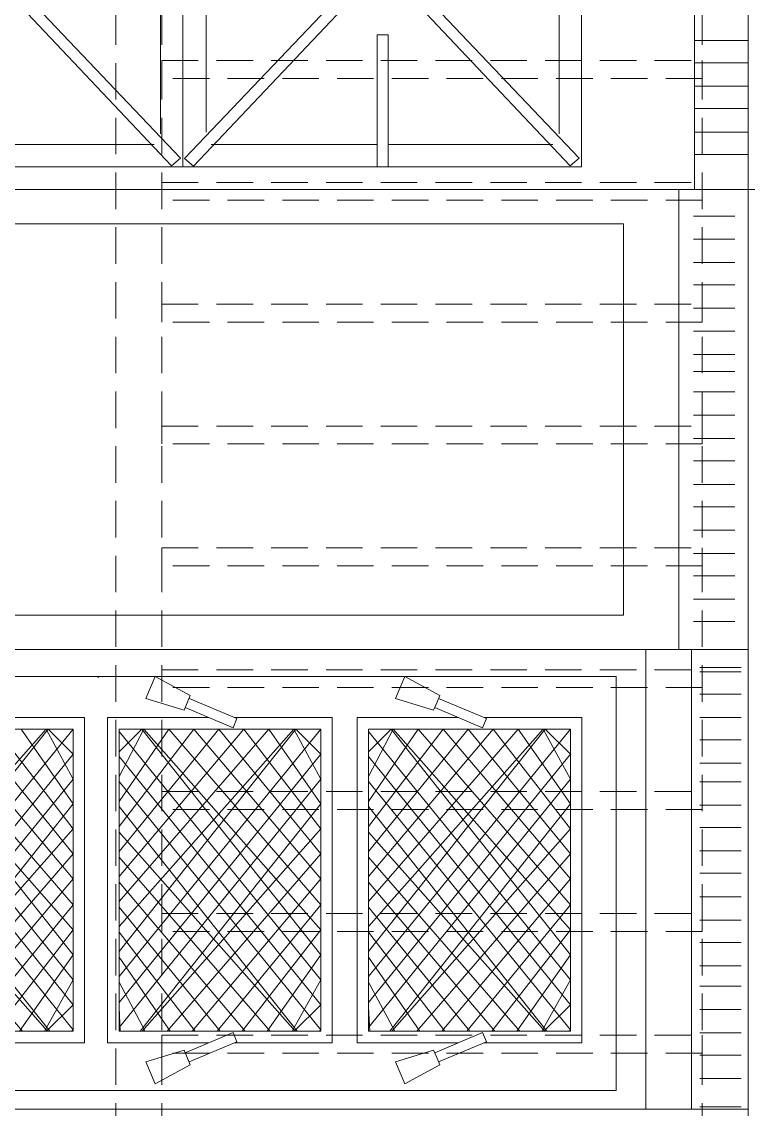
# Model space of a CAD drawing. Header units: inches. Extents: x 33469 to 138684, y -86444 to -29699.
# Drawn here: x 77658.7 to 77707.8, y -41000 to -40926.4 of the extents above; entities that cross this region are included whole.
import ezdxf

# ---------------------------------------------------------------- set-up
doc = ezdxf.new("R2010")
doc.units = ezdxf.units.IN
doc.header["$MEASUREMENT"] = 0
doc.linetypes.add('cta_plan_01$0$cta_plan_01$0$HIDDEN2', pattern=[4.7625, 3.175, -1.5875])
doc.layers.get('0').update_dxf_attribs({"lineweight": 9})
for name, color, linetype, lineweight in [('-DWG_ANA', 7, 'Continuous', 50), ('2d-yazı', 255, 'Continuous', 20), ('CİHAZ', 7, 'Continuous', 15), ('KAPı', 7, 'Continuous', 5)]:
    doc.layers.add(name, color=color, linetype=linetype, lineweight=lineweight)

# ---------------------------------------------------------------- blocks, each defined once
blk = doc.blocks.new('66')
at = {"layer": 'CİHAZ'}
for p, q in [((7789.169, 3222.977), (7789.169, 3312.974)), ((7789.169, 3312.974), (7829.193, 3312.974)), ((7789.169, 3312.974), (7829.193, 3312.974)), ((7789.169, 3312.974), (7789.169, 3312.974)), ((7789.169, 3306.955), (7789.169, 3312.974)), ((7789.169, 3312.974), (7789.169, 3312.974)), ((7829.193, 3312.974), (7829.193, 3225.016)), ((7829.193, 3225.016), (7829.193, 3312.974)), ((7829.193, 3225.016), (7829.193, 3312.974)), ((7829.193, 3225.016), (7829.193, 3312.974)), ((7829.193, 3312.974), (7829.193, 3222.977)), ((7829.193, 3312.974), (7829.193, 3306.955)), ((7829.193, 3312.974), (7829.193, 3306.955)), ((7829.193, 3306.955), (7829.193, 3312.974)), ((7829.193, 3306.955), (7789.169, 3306.955)), ((7829.193, 3306.955), (7825.008, 3306.955)), ((7829.193, 3306.955), (7829.193, 3222.977)), ((7829.193, 3306.955), (7829.193, 3222.977)), ((7829.193, 3222.977), (7829.193, 3306.955))]:
    blk.add_line(p, q, dxfattribs=at)
at = {"layer": 'CİHAZ', "color": 1}
for points in [[(7825.856, 3230.207), (7792.169, 3230.207), (7792.169, 3302.135), (7826.193, 3302.135)], [(7825.06, 3302.135), (7826.193, 3302.135), (7826.193, 3230.207), (7825.519, 3230.207)]]:
    blk.add_lwpolyline(points, dxfattribs=at)
at = {"layer": 'KAPı'}
for p, q in [((7791.596, 3311.809), (7791.596, 3308.217)), ((7793.538, 3311.809), (7793.538, 3308.217)), ((7795.577, 3311.809), (7795.577, 3308.217)), ((7797.518, 3311.809), (7797.518, 3308.217)), ((7799.557, 3311.809), (7799.557, 3308.217)), ((7801.596, 3311.809), (7801.596, 3308.217)), ((7803.538, 3311.809), (7803.538, 3308.217)), ((7805.577, 3311.809), (7805.577, 3308.217)), ((7807.518, 3311.809), (7807.518, 3308.217)), ((7809.557, 3311.809), (7809.557, 3308.217)), ((7811.596, 3311.809), (7811.596, 3308.217)), ((7813.344, 3311.809), (7813.344, 3308.217)), ((7814.824, 3311.809), (7814.824, 3308.217)), ((7816.863, 3311.809), (7816.863, 3308.217)), ((7818.866, 3311.809), (7818.866, 3308.217)), ((7820.905, 3311.809), (7820.905, 3308.217)), ((7822.847, 3311.809), (7822.847, 3308.217)), ((7824.886, 3311.809), (7824.886, 3308.217)), ((7826.863, 3311.809), (7826.863, 3308.217))]:
    blk.add_line(p, q, dxfattribs=at)
blk = doc.blocks.new('0229')
at = {"layer": 'CİHAZ', "color": 6}
blk.add_line((7554.34, 2957.701), (7474.34, 2957.701), dxfattribs=at)
at = {"layer": 'CİHAZ'}
for p, q in [((7476.301, 2947.852), (7476.301, 2913.192)), ((7476.301, 2947.852), (7476.301, 2913.192)), ((7476.301, 2947.852), (7476.301, 2913.192)), ((7476.301, 2947.852), (7476.301, 2913.192)), ((7476.301, 2947.852), (7514.34, 2947.852)), ((7476.35, 2947.852), (7482.767, 2947.852)), ((7477.078, 2947.658), (7476.398, 2946.881)), ((7477.078, 2947.658), (7476.398, 2946.881)), ((7477.078, 2947.658), (7477.078, 2947.658)), ((7483.758, 2947.852), (7514.34, 2947.852)), ((7514.34, 2947.852), (7483.758, 2947.852)), ((7483.758, 2947.852), (7514.34, 2947.852)), ((7479.191, 2945.91), (7494.787, 2945.91)), ((7494.787, 2945.91), (7479.191, 2945.91)), ((7494.787, 2945.91), (7479.191, 2945.91)), ((7478.243, 2945.365), (7478.243, 2931.056)), ((7476.301, 2931.056), (7476.301, 2930.085)), ((7476.301, 2930.085), (7476.301, 2931.056)), ((7478.243, 2930.085), (7478.243, 2915.661)), ((7494.787, 2915.23), (7479.329, 2915.23)), ((7479.329, 2915.23), (7494.787, 2915.23)), ((7479.329, 2915.23), (7494.787, 2915.23)), ((7494.787, 2915.23), (7479.329, 2915.23)), ((7477.032, 2913.331), (7476.379, 2914.129)), ((7476.301, 2913.192), (7476.301, 2878.531)), ((7476.301, 2913.192), (7476.301, 2878.531)), ((7476.301, 2913.192), (7476.301, 2878.531)), ((7476.301, 2913.192), (7476.301, 2878.531)), ((7476.301, 2913.192), (7514.34, 2913.192)), ((7476.35, 2913.192), (7482.767, 2913.192)), ((7476.35, 2913.192), (7514.34, 2913.192)), ((7514.34, 2913.192), (7476.35, 2913.192)), ((7476.35, 2913.192), (7514.34, 2913.192)), ((7476.35, 2913.192), (7514.34, 2913.192)), ((7477.078, 2912.997), (7476.398, 2912.221)), ((7477.078, 2912.997), (7476.398, 2912.221)), ((7477.078, 2912.997), (7477.078, 2912.997)), ((7483.758, 2913.192), (7514.34, 2913.192)), ((7514.34, 2913.192), (7483.758, 2913.192)), ((7483.758, 2913.192), (7514.34, 2913.192)), ((7478.243, 2910.705), (7478.243, 2896.395)), ((7479.191, 2911.25), (7494.787, 2911.25)), ((7494.787, 2911.25), (7479.191, 2911.25)), ((7494.787, 2911.25), (7479.191, 2911.25))]:
    blk.add_line(p, q, dxfattribs=at)
at = {"layer": 'CİHAZ', "color": 1}
for p, q in [((7490.224, 2935.133), (7477.078, 2947.658)), ((7490.224, 2935.133), (7477.078, 2947.658)), ((7476.398, 2946.881), (7489.641, 2934.357)), ((7489.641, 2934.357), (7476.398, 2946.881)), ((7487.796, 2931.056), (7476.301, 2931.056)), ((7476.301, 2931.056), (7487.796, 2931.056)), ((7487.796, 2930.085), (7487.796, 2931.056)), ((7487.796, 2930.085), (7487.796, 2931.056)), ((7476.301, 2930.085), (7487.796, 2930.085)), ((7476.301, 2930.085), (7487.796, 2930.085)), ((7487.796, 2930.085), (7487.796, 2930.085)), ((7476.379, 2914.129), (7489.544, 2926.59)), ((7477.032, 2913.331), (7490.126, 2925.813)), ((7477.032, 2913.331), (7490.126, 2925.813)), ((7490.224, 2900.473), (7477.078, 2912.997)), ((7490.224, 2900.473), (7477.078, 2912.997)), ((7476.398, 2912.221), (7489.641, 2899.696)), ((7489.641, 2899.696), (7476.398, 2912.221))]:
    blk.add_line(p, q, dxfattribs=at)
at = {"layer": 'CİHAZ', "color": 6}
blk.add_lwpolyline([(7474.34, 2872.361), (7554.34, 2872.361), (7554.34, 2962.361), (7474.34, 2962.361)], close=True, dxfattribs=at)
at = {"layer": 'KAPı'}
for p, q in [((7477.398, 2962.361), (7477.398, 2957.701)), ((7479.34, 2962.361), (7479.34, 2957.701)), ((7481.379, 2962.361), (7481.379, 2957.701)), ((7483.321, 2962.361), (7483.321, 2957.701)), ((7485.359, 2962.361), (7485.359, 2957.701)), ((7487.301, 2962.361), (7487.301, 2957.701))]:
    blk.add_line(p, q, dxfattribs=at)
blk = doc.blocks.new('0239')
at = {"layer": 'CİHAZ', "color": 6}
for p, q in [((7684.562, 3044.277), (7684.562, 3134.277)), ((7684.562, 3129.346), (7644.562, 3129.346))]:
    blk.add_line(p, q, dxfattribs=at)
at = {"layer": 'CİHAZ'}
for p, q in [((7648.942, 3129.346), (7644.562, 3129.346)), ((7644.562, 3125.365), (7684.562, 3125.365)), ((7644.562, 3125.365), (7648.944, 3125.365)), ((7646.921, 3122.788), (7646.921, 3077.74)), ((7646.921, 3077.74), (7646.921, 3122.788)), ((7646.921, 3122.788), (7646.921, 3053.662)), ((7646.921, 3053.662), (7646.921, 3122.788)), ((7646.921, 3122.788), (7646.921, 3053.662)), ((7646.921, 3053.662), (7646.921, 3122.788)), ((7646.921, 3122.788), (7682.94, 3122.788)), ((7682.94, 3122.788), (7646.921, 3122.788)), ((7646.921, 3122.788), (7682.94, 3122.788)), ((7682.94, 3122.788), (7646.921, 3122.788)), ((7682.94, 3122.788), (7682.94, 3077.74)), ((7682.94, 3077.74), (7682.94, 3122.788)), ((7682.94, 3053.662), (7682.94, 3122.788)), ((7682.94, 3122.788), (7682.94, 3053.662)), ((7646.921, 3053.856), (7646.921, 3077.74)), ((7646.921, 3077.74), (7646.921, 3053.856)), ((7646.921, 3077.74), (7647.018, 3077.74)), ((7646.921, 3077.74), (7646.921, 3077.74)), ((7682.94, 3077.74), (7682.94, 3053.856)), ((7682.94, 3053.856), (7682.94, 3077.74)), ((7682.94, 3077.74), (7682.94, 3077.74))]:
    blk.add_line(p, q, dxfattribs=at)
at = {"layer": 'CİHAZ', "color": 6}
blk.add_lwpolyline([(7684.562, 3134.277), (7644.562, 3134.277), (7644.562, 3044.277), (7684.562, 3044.277)], dxfattribs=at)
at = {"layer": 'KAPı'}
for p, q in [((7646.112, 3133.672), (7646.112, 3130.08)), ((7646.508, 3133.672), (7646.508, 3130.08)), ((7648.435, 3133.672), (7648.435, 3130.08)), ((7650.474, 3133.672), (7650.474, 3130.08)), ((7652.415, 3133.672), (7652.415, 3130.08)), ((7654.454, 3133.672), (7654.454, 3130.08)), ((7656.071, 3133.672), (7656.071, 3130.08)), ((7658.11, 3133.672), (7658.11, 3130.08)), ((7660.052, 3133.672), (7660.052, 3130.08)), ((7662.091, 3133.672), (7662.091, 3130.08)), ((7664.032, 3133.672), (7664.032, 3130.08)), ((7666.071, 3133.672), (7666.071, 3130.08)), ((7668.11, 3133.672), (7668.11, 3130.08)), ((7670.052, 3133.672), (7670.052, 3130.08)), ((7672.091, 3133.672), (7672.091, 3130.08)), ((7673.838, 3133.672), (7673.838, 3130.08)), ((7675.877, 3133.672), (7675.877, 3130.08)), ((7677.916, 3133.672), (7677.916, 3130.08)), ((7679.858, 3133.672), (7679.858, 3130.08)), ((7681.896, 3133.672), (7681.896, 3130.08)), ((7684.338, 3133.672), (7684.338, 3130.08)), ((7647.868, 3104.009), (7646.921, 3104.408)), ((7647.868, 3082.305), (7646.921, 3082.704))]:
    blk.add_line(p, q, dxfattribs=at)
at = {"layer": 'KAPı', "color": 1}
for p, q in [((7651.478, 3118.808), (7651.478, 3114.963)), ((7651.478, 3112.788), (7651.478, 3118.808)), ((7651.478, 3118.808), (7651.478, 3116.322)), ((7651.478, 3114.148), (7651.478, 3118.808)), ((7660.177, 3118.808), (7651.478, 3112.109)), ((7658.002, 3118.808), (7651.478, 3114.284)), ((7655.827, 3118.808), (7651.478, 3116.458)), ((7664.526, 3118.808), (7651.478, 3107.759)), ((7662.352, 3118.808), (7651.478, 3109.934)), ((7666.769, 3118.808), (7651.478, 3105.585)), ((7651.478, 3118.808), (7651.478, 3117.313)), ((7651.478, 3115.138), (7651.478, 3118.808)), ((7651.478, 3118.808), (7651.478, 3118.672)), ((7651.478, 3116.497), (7651.478, 3118.808)), ((7651.478, 3118.808), (7651.478, 3118.808)), ((7651.478, 3118.808), (7653.109, 3118.808)), ((7653.653, 3118.808), (7651.478, 3116.633)), ((7651.478, 3118.808), (7655.827, 3118.808)), ((7658.002, 3118.808), (7651.478, 3118.808)), ((7653.653, 3118.808), (7651.478, 3118.808)), ((7651.478, 3118.808), (7657.458, 3118.808)), ((7659.701, 3118.808), (7651.478, 3118.808)), ((7655.284, 3118.808), (7651.478, 3118.808)), ((7651.478, 3118.672), (7651.478, 3118.808)), ((7651.478, 3118.808), (7651.478, 3118.672)), ((7651.478, 3118.672), (7651.478, 3118.808)), ((7668.944, 3118.808), (7651.478, 3103.41)), ((7651.478, 3118.808), (7677.779, 3118.808)), ((7677.779, 3118.808), (7651.478, 3118.808)), ((7671.119, 3118.808), (7651.478, 3103.235)), ((7651.478, 3101.264), (7651.478, 3118.808)), ((7651.478, 3118.808), (7651.478, 3101.264)), ((7673.022, 3101.264), (7651.478, 3118.808)), ((7651.478, 3101.264), (7651.478, 3118.808)), ((7651.478, 3118.672), (7651.478, 3118.74)), ((7651.614, 3118.808), (7677.643, 3118.808)), ((7677.643, 3118.808), (7651.614, 3118.808)), ((7673.293, 3118.808), (7651.682, 3101.264)), ((7660.177, 3118.808), (7652.022, 3118.808)), ((7653.653, 3118.808), (7661.876, 3118.808)), ((7675.264, 3101.264), (7653.653, 3118.808)), ((7675.468, 3118.808), (7653.856, 3101.264)), ((7662.352, 3118.808), (7654.196, 3118.808)), ((7655.827, 3118.808), (7664.051, 3118.808)), ((7677.439, 3101.264), (7655.827, 3118.808)), ((7677.643, 3118.808), (7656.031, 3101.264)), ((7664.526, 3118.808), (7656.371, 3118.808)), ((7658.002, 3118.808), (7666.225, 3118.808)), ((7677.779, 3103.099), (7658.002, 3118.808)), ((7666.769, 3118.808), (7658.546, 3118.808)), ((7660.177, 3118.808), (7668.4, 3118.808)), ((7677.779, 3103.274), (7660.177, 3118.808)), ((7668.944, 3118.808), (7660.721, 3118.808)), ((7662.352, 3118.808), (7670.575, 3118.808)), ((7677.779, 3105.449), (7662.352, 3118.808)), ((7671.119, 3118.808), (7662.895, 3118.808)), ((7664.526, 3118.808), (7672.75, 3118.808)), ((7677.779, 3107.623), (7664.526, 3118.808)), ((7673.293, 3118.808), (7665.07, 3118.808)), ((7666.769, 3118.808), (7674.924, 3118.808)), ((7677.779, 3109.798), (7666.769, 3118.808)), ((7675.468, 3118.808), (7667.245, 3118.808)), ((7668.944, 3118.808), (7677.099, 3118.808)), ((7677.779, 3111.973), (7668.944, 3118.808)), ((7677.643, 3118.808), (7669.42, 3118.808)), ((7671.119, 3118.808), (7677.779, 3118.808)), ((7677.779, 3114.148), (7671.119, 3118.808)), ((7671.594, 3118.808), (7677.779, 3118.808)), ((7677.779, 3118.808), (7673.293, 3118.808)), ((7677.779, 3116.322), (7673.293, 3118.808)), ((7677.779, 3118.808), (7673.769, 3118.808)), ((7677.779, 3116.497), (7675.468, 3118.808)), ((7675.468, 3118.808), (7677.779, 3118.808)), ((7677.779, 3118.808), (7676.012, 3118.808)), ((7677.779, 3118.672), (7677.643, 3118.808)), ((7677.779, 3118.808), (7677.643, 3118.808)), ((7677.779, 3118.808), (7677.779, 3101.264)), ((7677.779, 3101.264), (7677.779, 3118.808)), ((7677.779, 3118.808), (7677.779, 3101.264)), ((7677.779, 3118.808), (7677.779, 3117.381)), ((7677.779, 3115.206), (7677.779, 3118.808)), ((7677.779, 3118.808), (7677.779, 3116.837)), ((7677.779, 3118.808), (7677.779, 3115.031)), ((7677.779, 3112.856), (7677.779, 3118.808)), ((7677.779, 3118.808), (7677.779, 3116.662)), ((7677.779, 3114.487), (7677.779, 3118.808)), ((7677.779, 3118.672), (7677.779, 3118.74)), ((7651.478, 3118.672), (7651.478, 3118.672)), ((7651.478, 3101.4), (7651.478, 3118.672)), ((7651.478, 3118.672), (7651.478, 3101.4)), ((7651.478, 3118.128), (7651.478, 3111.973)), ((7677.779, 3101.4), (7677.779, 3118.672)), ((7677.779, 3118.672), (7677.779, 3101.4)), ((7677.779, 3118.672), (7677.779, 3118.672)), ((7677.779, 3118.536), (7677.779, 3112.313)), ((7651.478, 3110.614), (7651.478, 3116.837)), ((7677.779, 3110.682), (7677.779, 3116.837)), ((7670.847, 3101.264), (7651.478, 3116.633)), ((7651.478, 3108.439), (7651.478, 3116.594)), ((7668.672, 3101.264), (7651.478, 3116.458)), ((7651.478, 3115.954), (7651.478, 3109.798)), ((7677.779, 3116.769), (7658.206, 3101.264)), ((7677.779, 3116.594), (7660.449, 3101.264)), ((7677.779, 3108.507), (7677.779, 3116.662)), ((7677.779, 3116.361), (7677.779, 3110.138)), ((7677.779, 3116.187), (7677.779, 3107.963)), ((7651.478, 3115.779), (7651.478, 3107.623)), ((7651.478, 3106.264), (7651.478, 3114.42)), ((7666.497, 3101.264), (7651.478, 3114.284)), ((7677.779, 3114.42), (7662.623, 3101.264)), ((7677.779, 3106.332), (7677.779, 3114.487)), ((7677.779, 3114.012), (7677.779, 3105.788)), ((7651.478, 3113.604), (7651.478, 3105.449)), ((7651.478, 3104.089), (7651.478, 3112.245)), ((7664.322, 3101.264), (7651.478, 3112.109)), ((7677.779, 3112.245), (7664.798, 3101.264)), ((7677.779, 3104.157), (7677.779, 3112.313)), ((7648.81, 3107.356), (7650.563, 3111.512)), ((7651.361, 3111.176), (7649.608, 3107.019)), ((7650.563, 3111.512), (7651.361, 3111.176)), ((7651.478, 3111.429), (7651.478, 3103.274)), ((7677.779, 3111.837), (7677.779, 3103.614)), ((7678.694, 3111.512), (7677.895, 3111.176)), ((7677.895, 3111.176), (7679.649, 3107.019)), ((7680.447, 3107.356), (7678.694, 3111.512)), ((7651.478, 3101.915), (7651.478, 3110.07)), ((7662.148, 3101.264), (7651.478, 3109.934)), ((7651.478, 3109.254), (7651.478, 3103.099)), ((7677.779, 3110.07), (7666.973, 3101.264)), ((7677.779, 3101.983), (7677.779, 3110.138)), ((7677.779, 3109.662), (7677.779, 3101.439)), ((7648.57, 3107.457), (7646.921, 3104.408)), ((7649.209, 3107.188), (7648.57, 3107.457)), ((7651.478, 3101.74), (7651.478, 3107.895)), ((7659.973, 3101.264), (7651.478, 3107.759)), ((7677.779, 3107.895), (7669.148, 3101.264)), ((7677.779, 3101.808), (7677.779, 3107.963)), ((7677.779, 3107.42), (7677.779, 3101.264)), ((7680.048, 3107.188), (7680.687, 3107.457)), ((7680.687, 3107.457), (7682.336, 3104.408)), ((7649.848, 3106.918), (7648.815, 3103.609)), ((7649.848, 3106.918), (7649.209, 3107.188)), ((7651.478, 3107.08), (7651.478, 3101.264)), ((7679.409, 3106.918), (7680.048, 3107.188)), ((7679.409, 3106.918), (7680.442, 3103.609)), ((7651.478, 3105.721), (7651.478, 3101.264)), ((7657.798, 3101.264), (7651.478, 3105.585)), ((7677.779, 3105.721), (7671.322, 3101.264)), ((7677.779, 3105.788), (7677.779, 3101.264)), ((7651.478, 3101.264), (7651.478, 3104.905)), ((7677.779, 3101.264), (7677.779, 3105.245)), ((7648.815, 3103.609), (7647.868, 3104.009)), ((7677.779, 3101.264), (7677.779, 3103.614)), ((7680.442, 3103.609), (7681.389, 3104.009)), ((7681.389, 3104.009), (7682.336, 3104.408)), ((7651.478, 3101.264), (7651.478, 3103.546)), ((7655.623, 3101.264), (7651.478, 3103.41)), ((7653.449, 3101.264), (7651.478, 3103.235)), ((7651.478, 3102.73), (7651.478, 3101.264)), ((7677.779, 3103.546), (7673.497, 3101.264)), ((7677.779, 3103.07), (7677.779, 3101.264)), ((7677.779, 3101.264), (7677.779, 3102.895)), ((7651.478, 3101.264), (7651.478, 3102.555)), ((7651.478, 3101.4), (7651.478, 3101.468)), ((7651.478, 3101.4), (7651.478, 3101.264)), ((7651.478, 3101.4), (7651.478, 3101.264)), ((7651.478, 3101.264), (7651.478, 3101.371)), ((7651.614, 3101.264), (7651.478, 3101.264)), ((7651.478, 3101.264), (7651.614, 3101.264)), ((7651.478, 3101.264), (7651.614, 3101.264)), ((7651.614, 3101.264), (7651.478, 3101.264)), ((7651.478, 3101.264), (7655.488, 3101.264)), ((7657.662, 3101.264), (7651.478, 3101.264)), ((7653.313, 3101.264), (7651.478, 3101.264)), ((7651.478, 3101.264), (7658.138, 3101.264)), ((7651.478, 3101.264), (7653.788, 3101.264)), ((7655.963, 3101.264), (7651.478, 3101.264)), ((7677.779, 3101.264), (7651.478, 3101.264)), ((7651.478, 3101.264), (7677.779, 3101.264)), ((7677.779, 3101.264), (7651.478, 3101.264)), ((7659.837, 3101.264), (7651.614, 3101.264)), ((7651.614, 3101.264), (7677.643, 3101.264)), ((7677.643, 3101.264), (7651.614, 3101.264)), ((7652.157, 3101.264), (7660.381, 3101.264)), ((7662.012, 3101.264), (7653.788, 3101.264)), ((7654.332, 3101.264), (7662.555, 3101.264)), ((7664.187, 3101.264), (7655.963, 3101.264)), ((7656.507, 3101.264), (7664.73, 3101.264)), ((7666.361, 3101.264), (7658.138, 3101.264)), ((7658.682, 3101.264), (7666.905, 3101.264)), ((7668.536, 3101.264), (7660.381, 3101.264)), ((7660.856, 3101.264), (7669.08, 3101.264)), ((7670.711, 3101.264), (7662.555, 3101.264)), ((7663.031, 3101.264), (7671.255, 3101.264)), ((7672.886, 3101.264), (7664.73, 3101.264)), ((7665.206, 3101.264), (7673.429, 3101.264)), ((7675.06, 3101.264), (7666.905, 3101.264)), ((7667.449, 3101.264), (7675.604, 3101.264)), ((7677.235, 3101.264), (7669.08, 3101.264)), ((7669.623, 3101.264), (7677.779, 3101.264)), ((7671.255, 3101.264), (7677.779, 3101.264)), ((7677.779, 3101.264), (7671.798, 3101.264)), ((7677.779, 3101.264), (7673.429, 3101.264)), ((7673.973, 3101.264), (7677.779, 3101.264)), ((7677.779, 3101.264), (7675.604, 3101.264)), ((7677.779, 3101.371), (7675.672, 3101.264)), ((7677.779, 3101.264), (7676.148, 3101.264)), ((7677.779, 3101.4), (7677.779, 3101.468)), ((7677.779, 3101.264), (7677.779, 3101.439)), ((7651.478, 3097.104), (7651.478, 3093.259)), ((7651.478, 3091.085), (7651.478, 3097.104)), ((7651.478, 3097.104), (7651.478, 3094.619)), ((7651.478, 3092.444), (7651.478, 3097.104)), ((7660.177, 3097.104), (7651.478, 3090.405)), ((7658.002, 3097.104), (7651.478, 3092.58)), ((7655.827, 3097.104), (7651.478, 3094.754)), ((7664.526, 3097.104), (7651.478, 3086.055)), ((7662.352, 3097.104), (7651.478, 3088.23)), ((7666.769, 3097.104), (7651.478, 3083.881)), ((7651.478, 3097.104), (7651.478, 3095.609)), ((7651.478, 3093.434), (7651.478, 3097.104)), ((7651.478, 3097.104), (7651.478, 3096.968)), ((7651.478, 3094.793), (7651.478, 3097.104)), ((7651.478, 3097.104), (7651.478, 3097.104)), ((7651.478, 3097.104), (7653.109, 3097.104)), ((7653.653, 3097.104), (7651.478, 3094.929)), ((7651.478, 3097.104), (7655.827, 3097.104)), ((7658.002, 3097.104), (7651.478, 3097.104)), ((7653.653, 3097.104), (7651.478, 3097.104)), ((7651.478, 3097.104), (7657.458, 3097.104)), ((7659.701, 3097.104), (7651.478, 3097.104)), ((7655.284, 3097.104), (7651.478, 3097.104)), ((7651.478, 3096.968), (7651.478, 3097.104)), ((7651.478, 3097.104), (7651.478, 3096.968)), ((7651.478, 3096.968), (7651.478, 3097.104)), ((7668.944, 3097.104), (7651.478, 3081.706)), ((7651.478, 3097.104), (7677.779, 3097.104)), ((7677.779, 3097.104), (7651.478, 3097.104)), ((7671.119, 3097.104), (7651.478, 3081.531)), ((7651.478, 3079.56), (7651.478, 3097.104)), ((7651.478, 3097.104), (7651.478, 3079.56)), ((7673.022, 3079.56), (7651.478, 3097.104)), ((7651.478, 3079.56), (7651.478, 3097.104)), ((7651.478, 3096.968), (7651.478, 3097.036)), ((7651.478, 3096.968), (7651.478, 3096.968)), ((7651.478, 3079.696), (7651.478, 3096.968)), ((7651.478, 3096.968), (7651.478, 3079.696)), ((7651.614, 3097.104), (7677.643, 3097.104)), ((7677.643, 3097.104), (7651.614, 3097.104)), ((7673.293, 3097.104), (7651.682, 3079.56)), ((7660.177, 3097.104), (7652.022, 3097.104)), ((7653.653, 3097.104), (7661.876, 3097.104)), ((7675.264, 3079.56), (7653.653, 3097.104)), ((7675.468, 3097.104), (7653.856, 3079.56)), ((7662.352, 3097.104), (7654.196, 3097.104)), ((7655.827, 3097.104), (7664.051, 3097.104)), ((7677.439, 3079.56), (7655.827, 3097.104)), ((7677.643, 3097.104), (7656.031, 3079.56)), ((7664.526, 3097.104), (7656.371, 3097.104)), ((7658.002, 3097.104), (7666.225, 3097.104)), ((7677.779, 3081.395), (7658.002, 3097.104)), ((7666.769, 3097.104), (7658.546, 3097.104)), ((7660.177, 3097.104), (7668.4, 3097.104)), ((7677.779, 3081.57), (7660.177, 3097.104)), ((7668.944, 3097.104), (7660.721, 3097.104)), ((7662.352, 3097.104), (7670.575, 3097.104)), ((7677.779, 3083.745), (7662.352, 3097.104)), ((7671.119, 3097.104), (7662.895, 3097.104)), ((7664.526, 3097.104), (7672.75, 3097.104)), ((7677.779, 3085.919), (7664.526, 3097.104)), ((7673.293, 3097.104), (7665.07, 3097.104)), ((7666.769, 3097.104), (7674.924, 3097.104)), ((7677.779, 3088.094), (7666.769, 3097.104)), ((7675.468, 3097.104), (7667.245, 3097.104)), ((7668.944, 3097.104), (7677.099, 3097.104)), ((7677.779, 3090.269), (7668.944, 3097.104)), ((7677.643, 3097.104), (7669.42, 3097.104)), ((7671.119, 3097.104), (7677.779, 3097.104)), ((7677.779, 3092.444), (7671.119, 3097.104)), ((7671.594, 3097.104), (7677.779, 3097.104)), ((7677.779, 3097.104), (7673.293, 3097.104)), ((7677.779, 3094.619), (7673.293, 3097.104)), ((7677.779, 3097.104), (7673.769, 3097.104)), ((7677.779, 3094.793), (7675.468, 3097.104)), ((7675.468, 3097.104), (7677.779, 3097.104)), ((7677.779, 3097.104), (7676.012, 3097.104)), ((7677.779, 3096.968), (7677.643, 3097.104)), ((7677.779, 3097.104), (7677.643, 3097.104)), ((7677.779, 3097.104), (7677.779, 3079.56)), ((7677.779, 3079.56), (7677.779, 3097.104)), ((7677.779, 3097.104), (7677.779, 3079.56)), ((7677.779, 3097.104), (7677.779, 3095.677)), ((7677.779, 3093.502), (7677.779, 3097.104)), ((7677.779, 3097.104), (7677.779, 3095.133)), ((7677.779, 3097.104), (7677.779, 3093.327)), ((7677.779, 3091.153), (7677.779, 3097.104)), ((7677.779, 3097.104), (7677.779, 3094.958)), ((7677.779, 3092.784), (7677.779, 3097.104)), ((7677.779, 3096.968), (7677.779, 3097.036)), ((7677.779, 3079.696), (7677.779, 3096.968)), ((7677.779, 3096.968), (7677.779, 3079.696)), ((7677.779, 3096.968), (7677.779, 3096.968)), ((7651.478, 3096.424), (7651.478, 3090.269)), ((7677.779, 3096.832), (7677.779, 3090.609)), ((7651.478, 3088.91), (7651.478, 3095.133)), ((7677.779, 3095.065), (7658.206, 3079.56)), ((7677.779, 3088.978), (7677.779, 3095.133)), ((7670.847, 3079.56), (7651.478, 3094.929)), ((7651.478, 3086.735), (7651.478, 3094.89)), ((7668.672, 3079.56), (7651.478, 3094.754)), ((7651.478, 3094.25), (7651.478, 3088.094)), ((7677.779, 3094.89), (7660.449, 3079.56)), ((7677.779, 3086.803), (7677.779, 3094.958)), ((7677.779, 3094.657), (7677.779, 3088.434)), ((7677.779, 3094.483), (7677.779, 3086.259)), ((7651.478, 3094.075), (7651.478, 3085.919)), ((7651.478, 3084.56), (7651.478, 3092.716)), ((7666.497, 3079.56), (7651.478, 3092.58)), ((7677.779, 3092.716), (7662.623, 3079.56)), ((7677.779, 3084.628), (7677.779, 3092.784)), ((7677.779, 3092.308), (7677.779, 3084.085)), ((7651.478, 3091.9), (7651.478, 3083.745)), ((7651.478, 3082.386), (7651.478, 3090.541)), ((7664.322, 3079.56), (7651.478, 3090.405)), ((7677.779, 3090.541), (7664.798, 3079.56)), ((7677.779, 3082.453), (7677.779, 3090.609)), ((7648.81, 3085.652), (7650.563, 3089.809)), ((7651.361, 3089.472), (7649.608, 3085.315)), ((7650.563, 3089.809), (7651.361, 3089.472)), ((7651.478, 3089.725), (7651.478, 3081.57)), ((7677.779, 3090.133), (7677.779, 3081.91)), ((7678.694, 3089.809), (7677.895, 3089.472)), ((7677.895, 3089.472), (7679.649, 3085.315)), ((7680.447, 3085.652), (7678.694, 3089.809)), ((7677.779, 3080.279), (7677.779, 3088.434)), ((7651.478, 3080.211), (7651.478, 3088.366)), ((7662.148, 3079.56), (7651.478, 3088.23)), ((7651.478, 3087.551), (7651.478, 3081.395)), ((7677.779, 3088.366), (7666.973, 3079.56)), ((7677.779, 3087.958), (7677.779, 3079.735)), ((7648.57, 3085.753), (7646.921, 3082.704)), ((7649.209, 3085.484), (7648.57, 3085.753)), ((7651.478, 3080.036), (7651.478, 3086.191)), ((7659.973, 3079.56), (7651.478, 3086.055)), ((7677.779, 3086.191), (7669.148, 3079.56)), ((7677.779, 3080.104), (7677.779, 3086.259)), ((7677.779, 3085.716), (7677.779, 3079.56)), ((7680.048, 3085.484), (7680.687, 3085.753)), ((7680.687, 3085.753), (7682.336, 3082.704)), ((7649.848, 3085.214), (7648.815, 3081.905)), ((7649.848, 3085.214), (7649.209, 3085.484)), ((7651.478, 3085.376), (7651.478, 3079.56)), ((7679.409, 3085.214), (7680.048, 3085.484)), ((7679.409, 3085.214), (7680.442, 3081.905)), ((7651.478, 3084.017), (7651.478, 3079.56)), ((7657.798, 3079.56), (7651.478, 3083.881)), ((7677.779, 3084.017), (7671.322, 3079.56)), ((7677.779, 3084.085), (7677.779, 3079.56)), ((7651.478, 3079.56), (7651.478, 3083.201)), ((7677.779, 3079.56), (7677.779, 3083.541)), ((7648.815, 3081.905), (7647.868, 3082.305)), ((7651.478, 3079.56), (7651.478, 3081.842)), ((7677.779, 3081.842), (7673.497, 3079.56)), ((7677.779, 3079.56), (7677.779, 3081.91)), ((7680.442, 3081.905), (7681.389, 3082.305)), ((7681.389, 3082.305), (7682.336, 3082.704)), ((7655.623, 3079.56), (7651.478, 3081.706)), ((7653.449, 3079.56), (7651.478, 3081.531)), ((7651.478, 3081.026), (7651.478, 3079.56)), ((7677.779, 3081.366), (7677.779, 3079.56)), ((7677.779, 3079.56), (7677.779, 3081.191)), ((7651.478, 3079.56), (7651.478, 3080.852)), ((7651.478, 3079.696), (7651.478, 3079.764)), ((7651.478, 3079.696), (7651.478, 3079.56)), ((7651.478, 3079.696), (7651.478, 3079.56)), ((7651.478, 3079.56), (7651.478, 3079.667)), ((7651.614, 3079.56), (7651.478, 3079.56)), ((7651.478, 3079.56), (7651.614, 3079.56)), ((7651.478, 3079.56), (7651.614, 3079.56)), ((7651.614, 3079.56), (7651.478, 3079.56)), ((7651.478, 3079.56), (7655.488, 3079.56)), ((7657.662, 3079.56), (7651.478, 3079.56)), ((7653.313, 3079.56), (7651.478, 3079.56)), ((7651.478, 3079.56), (7658.138, 3079.56)), ((7651.478, 3079.56), (7653.788, 3079.56)), ((7655.963, 3079.56), (7651.478, 3079.56)), ((7677.779, 3079.56), (7651.478, 3079.56)), ((7651.478, 3079.56), (7677.779, 3079.56)), ((7677.779, 3079.56), (7651.478, 3079.56)), ((7659.837, 3079.56), (7651.614, 3079.56)), ((7651.614, 3079.56), (7677.643, 3079.56)), ((7677.643, 3079.56), (7651.614, 3079.56)), ((7652.157, 3079.56), (7660.381, 3079.56)), ((7662.012, 3079.56), (7653.788, 3079.56)), ((7654.332, 3079.56), (7662.555, 3079.56)), ((7664.187, 3079.56), (7655.963, 3079.56)), ((7656.507, 3079.56), (7664.73, 3079.56)), ((7666.361, 3079.56), (7658.138, 3079.56)), ((7658.682, 3079.56), (7666.905, 3079.56)), ((7668.536, 3079.56), (7660.381, 3079.56)), ((7660.856, 3079.56), (7669.08, 3079.56)), ((7670.711, 3079.56), (7662.555, 3079.56)), ((7663.031, 3079.56), (7671.255, 3079.56)), ((7672.886, 3079.56), (7664.73, 3079.56)), ((7665.206, 3079.56), (7673.429, 3079.56)), ((7675.06, 3079.56), (7666.905, 3079.56)), ((7667.449, 3079.56), (7675.604, 3079.56)), ((7677.235, 3079.56), (7669.08, 3079.56)), ((7669.623, 3079.56), (7677.779, 3079.56)), ((7671.255, 3079.56), (7677.779, 3079.56)), ((7677.779, 3079.56), (7671.798, 3079.56)), ((7677.779, 3079.56), (7673.429, 3079.56)), ((7673.973, 3079.56), (7677.779, 3079.56)), ((7677.779, 3079.56), (7675.604, 3079.56)), ((7677.779, 3079.667), (7675.672, 3079.56)), ((7677.779, 3079.56), (7676.148, 3079.56)), ((7677.779, 3079.696), (7677.779, 3079.764)), ((7677.779, 3079.56), (7677.779, 3079.735)), ((7651.478, 3075.568), (7651.478, 3071.723)), ((7651.478, 3069.548), (7651.478, 3075.568)), ((7651.478, 3075.568), (7651.478, 3073.082)), ((7651.478, 3070.907), (7651.478, 3075.568)), ((7660.177, 3075.568), (7651.478, 3068.869)), ((7658.002, 3075.568), (7651.478, 3071.043)), ((7655.827, 3075.568), (7651.478, 3073.218)), ((7664.526, 3075.568), (7651.478, 3064.519)), ((7662.352, 3075.568), (7651.478, 3066.694)), ((7666.769, 3075.568), (7651.478, 3062.344)), ((7651.478, 3075.568), (7651.478, 3074.073)), ((7651.478, 3071.898), (7651.478, 3075.568)), ((7651.478, 3075.568), (7651.478, 3075.432)), ((7651.478, 3073.257), (7651.478, 3075.568)), ((7651.478, 3075.568), (7651.478, 3075.568)), ((7651.478, 3075.568), (7653.109, 3075.568)), ((7653.653, 3075.568), (7651.478, 3073.393)), ((7651.478, 3075.568), (7655.827, 3075.568)), ((7658.002, 3075.568), (7651.478, 3075.568)), ((7653.653, 3075.568), (7651.478, 3075.568)), ((7651.478, 3075.568), (7657.458, 3075.568)), ((7659.701, 3075.568), (7651.478, 3075.568)), ((7655.284, 3075.568), (7651.478, 3075.568)), ((7651.478, 3075.432), (7651.478, 3075.568)), ((7651.478, 3075.568), (7651.478, 3075.432)), ((7651.478, 3075.432), (7651.478, 3075.568)), ((7668.944, 3075.568), (7651.478, 3060.17)), ((7651.478, 3075.568), (7677.779, 3075.568)), ((7677.779, 3075.568), (7651.478, 3075.568)), ((7671.119, 3075.568), (7651.478, 3059.995)), ((7651.478, 3058.024), (7651.478, 3075.568)), ((7651.478, 3075.568), (7651.478, 3058.024)), ((7673.022, 3058.024), (7651.478, 3075.568)), ((7651.478, 3058.024), (7651.478, 3075.568)), ((7651.478, 3075.432), (7651.478, 3075.5)), ((7651.478, 3075.432), (7651.478, 3075.432)), ((7651.478, 3058.16), (7651.478, 3075.432)), ((7651.478, 3075.432), (7651.478, 3058.16)), ((7651.614, 3075.568), (7677.643, 3075.568)), ((7677.643, 3075.568), (7651.614, 3075.568)), ((7673.293, 3075.568), (7651.682, 3058.024)), ((7660.177, 3075.568), (7652.022, 3075.568)), ((7653.653, 3075.568), (7661.876, 3075.568)), ((7675.264, 3058.024), (7653.653, 3075.568)), ((7675.468, 3075.568), (7653.856, 3058.024)), ((7662.352, 3075.568), (7654.196, 3075.568)), ((7655.827, 3075.568), (7664.051, 3075.568)), ((7677.439, 3058.024), (7655.827, 3075.568)), ((7677.643, 3075.568), (7656.031, 3058.024)), ((7664.526, 3075.568), (7656.371, 3075.568)), ((7658.002, 3075.568), (7666.225, 3075.568)), ((7677.779, 3059.859), (7658.002, 3075.568)), ((7666.769, 3075.568), (7658.546, 3075.568)), ((7660.177, 3075.568), (7668.4, 3075.568)), ((7677.779, 3060.034), (7660.177, 3075.568)), ((7668.944, 3075.568), (7660.721, 3075.568)), ((7662.352, 3075.568), (7670.575, 3075.568)), ((7677.779, 3062.208), (7662.352, 3075.568)), ((7671.119, 3075.568), (7662.895, 3075.568)), ((7664.526, 3075.568), (7672.75, 3075.568)), ((7677.779, 3064.383), (7664.526, 3075.568)), ((7673.293, 3075.568), (7665.07, 3075.568)), ((7666.769, 3075.568), (7674.924, 3075.568)), ((7677.779, 3066.558), (7666.769, 3075.568)), ((7675.468, 3075.568), (7667.245, 3075.568)), ((7668.944, 3075.568), (7677.099, 3075.568)), ((7677.779, 3068.733), (7668.944, 3075.568)), ((7677.643, 3075.568), (7669.42, 3075.568)), ((7671.119, 3075.568), (7677.779, 3075.568)), ((7677.779, 3070.907), (7671.119, 3075.568)), ((7671.594, 3075.568), (7677.779, 3075.568)), ((7677.779, 3075.568), (7673.293, 3075.568)), ((7677.779, 3073.082), (7673.293, 3075.568)), ((7677.779, 3075.568), (7673.769, 3075.568)), ((7677.779, 3073.257), (7675.468, 3075.568)), ((7675.468, 3075.568), (7677.779, 3075.568)), ((7677.779, 3075.568), (7676.012, 3075.568)), ((7677.779, 3075.432), (7677.643, 3075.568)), ((7677.779, 3075.568), (7677.643, 3075.568)), ((7677.779, 3075.568), (7677.779, 3058.024)), ((7677.779, 3058.024), (7677.779, 3075.568)), ((7677.779, 3075.568), (7677.779, 3058.024)), ((7677.779, 3075.568), (7677.779, 3074.141)), ((7677.779, 3071.966), (7677.779, 3075.568)), ((7677.779, 3075.568), (7677.779, 3073.597)), ((7677.779, 3075.568), (7677.779, 3071.791)), ((7677.779, 3069.616), (7677.779, 3075.568)), ((7677.779, 3075.568), (7677.779, 3073.422)), ((7677.779, 3071.247), (7677.779, 3075.568)), ((7677.779, 3075.432), (7677.779, 3075.5)), ((7677.779, 3058.16), (7677.779, 3075.432)), ((7677.779, 3075.432), (7677.779, 3058.16)), ((7677.779, 3075.432), (7677.779, 3075.432)), ((7677.779, 3075.296), (7677.779, 3069.073)), ((7651.478, 3074.888), (7651.478, 3068.733)), ((7651.478, 3067.374), (7651.478, 3073.597)), ((7670.847, 3058.024), (7651.478, 3073.393)), ((7651.478, 3065.199), (7651.478, 3073.354)), ((7677.779, 3073.529), (7658.206, 3058.024)), ((7677.779, 3073.354), (7660.449, 3058.024)), ((7677.779, 3067.441), (7677.779, 3073.597)), ((7677.779, 3065.267), (7677.779, 3073.422)), ((7668.672, 3058.024), (7651.478, 3073.218)), ((7651.478, 3072.713), (7651.478, 3066.558)), ((7651.478, 3072.539), (7651.478, 3064.383)), ((7677.779, 3073.121), (7677.779, 3066.898)), ((7677.779, 3072.946), (7677.779, 3064.723)), ((7651.478, 3063.024), (7651.478, 3071.179)), ((7677.779, 3071.179), (7662.623, 3058.024)), ((7677.779, 3063.092), (7677.779, 3071.247))]:
    blk.add_line(p, q, dxfattribs=at)
for points in [[(7650.478, 3111.31), (7650.478, 3119.808), (7678.779, 3119.808), (7678.779, 3111.31)], [(7678.779, 3109.081), (7678.779, 3100.264), (7650.478, 3100.264), (7650.478, 3109.081)], [(7650.478, 3089.606), (7650.478, 3098.104), (7678.779, 3098.104), (7678.779, 3089.606)], [(7678.779, 3087.378), (7678.779, 3078.56), (7650.478, 3078.56), (7650.478, 3087.378)], [(7650.478, 3068.07), (7650.478, 3076.568), (7678.779, 3076.568), (7678.779, 3068.07)]]:
    blk.add_lwpolyline(points, dxfattribs=at)
for points in [[(7651.478, 3118.808), (7677.779, 3118.808), (7677.779, 3101.264), (7651.478, 3101.264)], [(7651.478, 3097.104), (7677.779, 3097.104), (7677.779, 3079.56), (7651.478, 3079.56)], [(7651.478, 3075.568), (7677.779, 3075.568), (7677.779, 3058.024), (7651.478, 3058.024)]]:
    blk.add_lwpolyline(points, close=True, dxfattribs=at)
blk = doc.blocks.new('8345')
at = {"color": 4, "linetype": 'cta_plan_01$0$cta_plan_01$0$HIDDEN2'}
for p, q in [((80650.992, -38798.799), (80882.992, -38798.799)), ((80650.992, -38802.799), (80882.992, -38802.799)), ((80691.846, -38802.799), (80693.4, -38802.799)), ((80691.846, -38849.799), (80691.846, -38802.799)), ((80693.4, -38802.799), (80693.4, -38849.799)), ((80702.448, -38802.799), (80704.002, -38802.799)), ((80702.448, -38849.799), (80702.448, -38802.799)), ((80704.002, -38802.799), (80704.002, -38849.799)), ((80713.05, -38802.799), (80714.604, -38802.799)), ((80713.05, -38849.799), (80713.05, -38802.799)), ((80714.604, -38802.799), (80714.604, -38849.799)), ((80723.651, -38802.799), (80725.206, -38802.799)), ((80723.651, -38849.799), (80723.651, -38802.799)), ((80725.206, -38802.799), (80725.206, -38849.799)), ((80734.253, -38802.799), (80735.808, -38802.799)), ((80734.253, -38849.799), (80734.253, -38802.799)), ((80735.808, -38802.799), (80735.808, -38849.799)), ((80744.855, -38802.799), (80746.41, -38802.799)), ((80744.855, -38849.799), (80744.855, -38802.799)), ((80746.41, -38802.799), (80746.41, -38849.799)), ((80755.457, -38802.799), (80757.011, -38802.799)), ((80755.457, -38849.799), (80755.457, -38802.799)), ((80757.011, -38802.799), (80757.011, -38849.799)), ((80766.059, -38802.799), (80767.613, -38802.799)), ((80766.059, -38849.799), (80766.059, -38802.799)), ((80767.613, -38802.799), (80767.613, -38849.799)), ((80776.661, -38802.799), (80778.215, -38802.799)), ((80776.661, -38849.799), (80776.661, -38802.799)), ((80778.215, -38802.799), (80778.215, -38849.799)), ((80650.992, -38849.799), (80882.992, -38849.799)), ((80693.4, -38849.799), (80691.846, -38849.799)), ((80704.002, -38849.799), (80702.448, -38849.799)), ((80714.604, -38849.799), (80713.05, -38849.799)), ((80725.206, -38849.799), (80723.651, -38849.799)), ((80735.808, -38849.799), (80734.253, -38849.799)), ((80746.41, -38849.799), (80744.855, -38849.799)), ((80757.011, -38849.799), (80755.457, -38849.799)), ((80767.613, -38849.799), (80766.059, -38849.799)), ((80778.215, -38849.799), (80776.661, -38849.799)), ((80650.992, -38853.799), (80882.992, -38853.799))]:
    blk.add_line(p, q, dxfattribs=at)

msp = doc.modelspace()

# ---------------------------------------------------------------- block references
at = {"layer": '-DWG_ANA', "color": 0, "yscale": 0.7777777777777428, "zscale": 0.7777777777777428}
for name, p, xscale, rotation in [('0229', (75403.774, -46751.151, 0), -0.7777777777777428, 270), ('66', (80284.591, -34848.403, 0), -0.7777777777777428, 90), ('66', (75131.073, -47027.148, 0), -0.7777777777777428, 270), ('0239', (75270.062, -35023.136, 0), 0.7777777777777428, 270)]:
    msp.add_blockref(name, p, dxfattribs=dict(at, xscale=xscale, rotation=rotation))
at = {"layer": '2d-yazı', "linetype": 'ByBlock', "xscale": 0.7777777777777428, "yscale": 0.7777777777777428, "zscale": 0.7777777777777428, "rotation": 90}
msp.add_blockref('8345', (47488.211, -103756.548, 0), dxfattribs=at)

doc.saveas('drawing.dxf')
